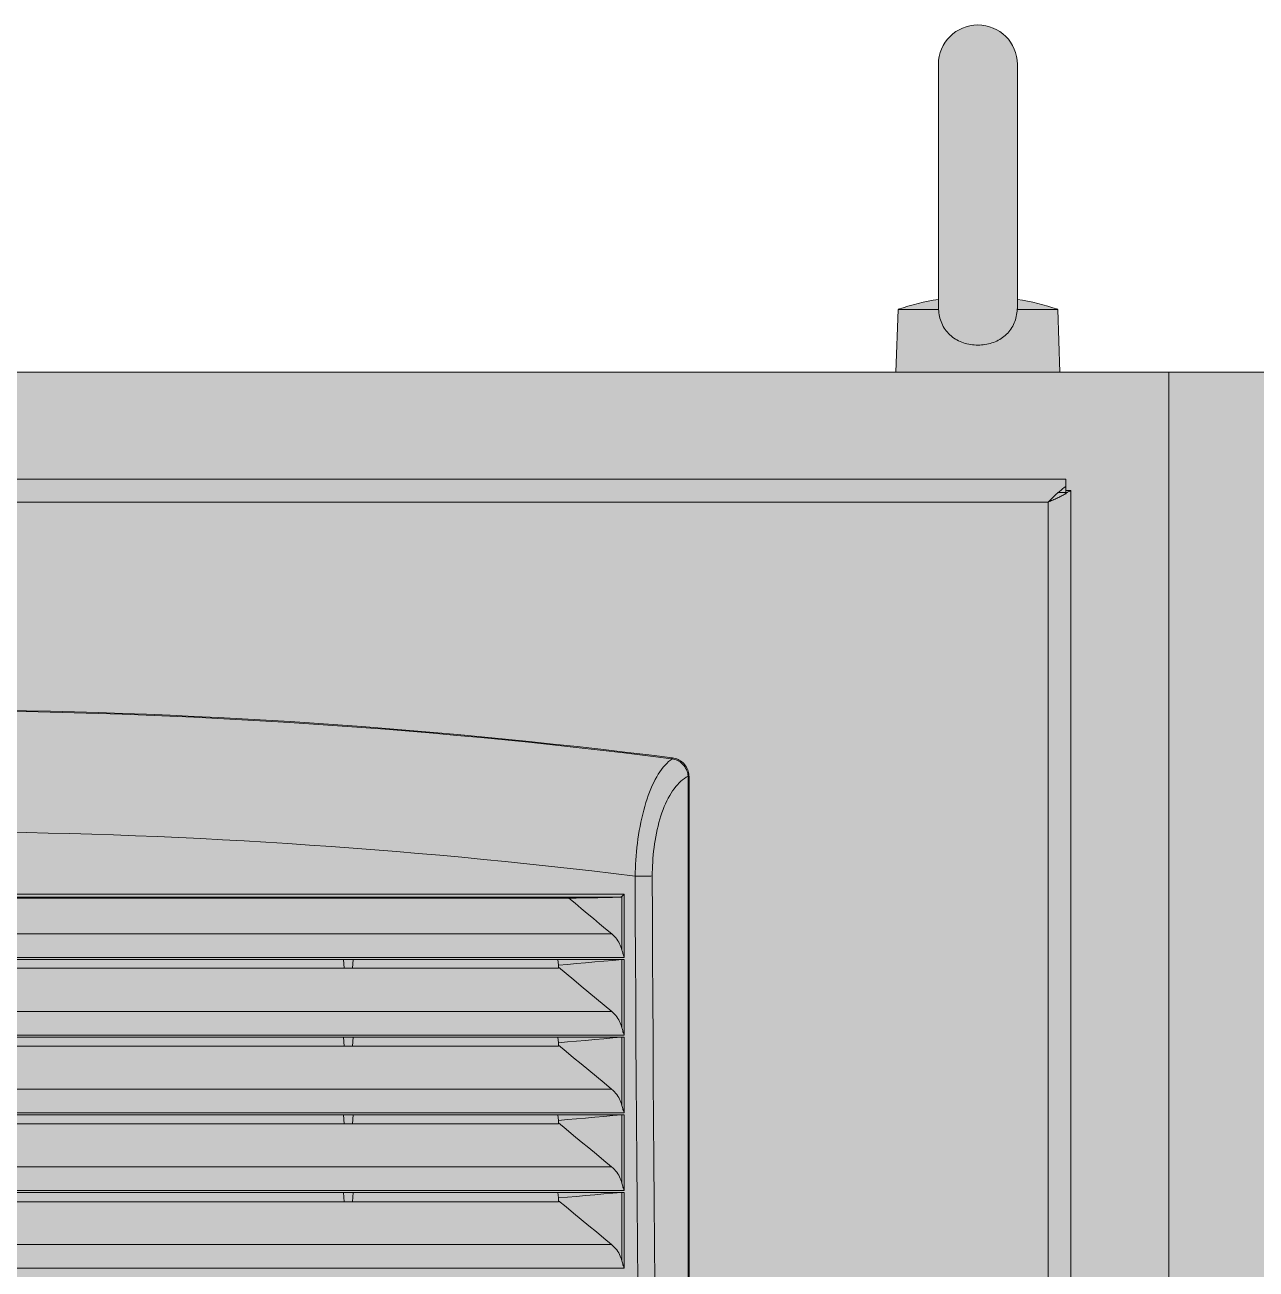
# Model space of a CAD drawing. Header units: millimetres. Extents: x 6914 to 9858, y -2771 to -210.
# Drawn here: x 8840 to 9035.1, y -502.4 to -305.3 of the extents above; entities that cross this region are included whole.
import ezdxf

# ---------------------------------------------------------------- set-up
doc = ezdxf.new("R2010")
doc.units = ezdxf.units.MM
doc.layers.get('0').update_dxf_attribs({"lineweight": 9})
for name, color, linetype, lineweight in [('THICK', 7, 'Continuous', 13), ('РАЗМЕРЫ', 7, 'Continuous', 25), ('Штриховка шкафов', 7, 'Continuous', 9)]:
    doc.layers.add(name, color=color, linetype=linetype, lineweight=lineweight)

# ---------------------------------------------------------------- blocks, each defined once
blk = doc.blocks.new('Из_буфера7504')
at = {"layer": 'Штриховка шкафов', "true_color": 0xc5c7c4}
blk.add_hatch(color=9, dxfattribs=at).paths.add_polyline_path([(-300, 2000), (300, 2000), (300, 0), (-300, 0)])
at = {"ltscale": 100}
blk.add_lwpolyline([(-300, 2000), (300, 2000), (300, 0), (-300, 0)], close=True, dxfattribs=at)
blk = doc.blocks.new('NSYSFD204')
at = {"layer": 'THICK'}
for p, q in [((-183.7, 0), (183.7, 0)), ((183.7, -1.12), (183.7, 0)), ((182.43, -2.15), (182.68, -1.93)), ((182.68, -1.93), (182.94, -1.71)), ((182.94, -1.71), (183.19, -1.51)), ((183.19, -1.51), (183.45, -1.31)), ((183.45, -1.31), (183.7, -1.12)), ((183.7, -2.36), (183.7, -1.12)), ((184.5, -1.8), (183.7, -1.8)), ((184.09, -2.01), (184.17, -1.96)), ((184.17, -1.96), (184.25, -1.93)), ((184.25, -1.93), (184.32, -1.89)), ((184.32, -1.89), (184.37, -1.86)), ((184.37, -1.86), (184.42, -1.84)), ((184.42, -1.84), (184.45, -1.82)), ((184.45, -1.82), (184.48, -1.81)), ((184.48, -1.81), (184.49, -1.8)), ((184.49, -1.8), (184.5, -1.8)), ((184.5, -1.8), (184.5, -1964.2)), ((-180.9, -3.6), (180.9, -3.6)), ((180.9, -3.6), (181.15, -3.35)), ((180.9, -3.6), (181.09, -3.52)), ((180.9, -3.6), (180.9, -1962.4)), ((181.09, -3.52), (181.27, -3.44)), ((181.15, -3.35), (181.41, -3.11)), ((181.27, -3.44), (181.45, -3.36)), ((181.41, -3.11), (181.66, -2.86)), ((181.45, -3.36), (181.64, -3.29)), ((181.64, -3.29), (181.82, -3.21)), ((181.66, -2.86), (181.92, -2.62)), ((181.82, -3.21), (182, -3.13)), ((181.92, -2.62), (182.17, -2.38)), ((182, -3.13), (182.17, -3.05)), ((182.17, -2.38), (182.43, -2.15)), ((182.17, -3.05), (182.34, -2.97)), ((182.34, -2.97), (182.51, -2.89)), ((183.89, -2.11), (182.39, -2.11)), ((182.51, -2.89), (182.68, -2.81)), ((182.68, -2.81), (182.83, -2.73)), ((182.83, -2.73), (182.99, -2.66)), ((182.99, -2.66), (183.14, -2.58)), ((183.14, -2.58), (183.28, -2.5)), ((183.28, -2.5), (183.42, -2.42)), ((183.42, -2.42), (183.54, -2.34)), ((183.54, -2.34), (183.67, -2.26)), ((183.67, -2.26), (183.78, -2.18)), ((183.78, -2.18), (183.89, -2.11)), ((183.89, -2.11), (183.99, -2.05)), ((183.99, -2.05), (184.09, -2.01))]:
    blk.add_line(p, q, dxfattribs=at)
blk = doc.blocks.new('Из_буфера32069')
at = {"layer": 'РАЗМЕРЫ', "ltscale": 100, "true_color": 0xc5c7c4}
blk.add_hatch(color=9, dxfattribs=at).paths.add_polyline_path([(-6.25, 48.75, -1), (6.25, 48.75), (6.25, 11.51, -0.041496), (12.65, 9.93), (13, 0), (-13, 0), (-12.65, 9.93, -0.041496), (-6.25, 11.51)])
at = {"layer": 'THICK'}
for p, q in [((-6.25, 48.75), (-6.25, 28)), ((6.25, 28), (6.25, 48.75)), ((-6.25, 28), (-6.25, 10.09)), ((6.25, 10.09), (6.25, 28)), ((-12.65, 9.93), (-13, 0)), ((-12.65, 9.93), (-6.24, 9.93)), ((-6.25, 10.06), (-6.25, 10.08)), ((-6.25, 10.03), (-6.25, 10.06)), ((-6.25, 10.01), (-6.25, 10.03)), ((-6.24, 9.98), (-6.25, 10.01)), ((-6.24, 9.96), (-6.24, 9.98)), ((-6.24, 9.93), (-6.24, 9.96)), ((-6.22, 9.65), (-6.24, 9.93)), ((6.24, 9.93), (6.21, 9.64)), ((6.25, 10.01), (6.24, 9.98)), ((6.24, 9.98), (6.24, 9.96)), ((6.24, 9.96), (6.24, 9.93)), ((6.24, 9.93), (12.65, 9.93)), ((6.25, 10.08), (6.25, 10.06)), ((6.25, 10.06), (6.25, 10.03)), ((6.25, 10.03), (6.25, 10.01)), ((13, 0), (12.65, 9.93)), ((-6.18, 9.37), (-6.22, 9.65)), ((-6.14, 9.1), (-6.18, 9.37)), ((-6.08, 8.82), (-6.14, 9.1)), ((-6.02, 8.55), (-6.08, 8.82)), ((-5.94, 8.29), (-6.02, 8.55)), ((-5.85, 8.02), (-5.94, 8.29)), ((-5.75, 7.77), (-5.85, 8.02)), ((5.83, 7.98), (5.73, 7.72)), ((5.93, 8.25), (5.83, 7.98)), ((6.01, 8.52), (5.93, 8.25)), ((6.08, 8.79), (6.01, 8.52)), ((6.14, 9.07), (6.08, 8.79)), ((6.18, 9.36), (6.14, 9.07)), ((6.21, 9.64), (6.18, 9.36)), ((-5.64, 7.52), (-5.75, 7.77)), ((-5.51, 7.28), (-5.64, 7.52)), ((-5.38, 7.04), (-5.51, 7.28)), ((-5.23, 6.81), (-5.38, 7.04)), ((-5.07, 6.59), (-5.23, 6.81)), ((-4.9, 6.38), (-5.07, 6.59)), ((-4.72, 6.18), (-4.9, 6.38)), ((-4.54, 5.99), (-4.72, 6.18)), ((-4.34, 5.81), (-4.54, 5.99)), ((4.65, 6.1), (4.45, 5.9)), ((4.83, 6.3), (4.65, 6.1)), ((5.01, 6.52), (4.83, 6.3)), ((5.18, 6.74), (5.01, 6.52)), ((5.33, 6.97), (5.18, 6.74)), ((5.48, 7.21), (5.33, 6.97)), ((5.61, 7.46), (5.48, 7.21)), ((5.73, 7.72), (5.61, 7.46)), ((-4.13, 5.63), (-4.34, 5.81)), ((-3.92, 5.47), (-4.13, 5.63)), ((-3.69, 5.31), (-3.92, 5.47)), ((-3.46, 5.17), (-3.69, 5.31)), ((-3.22, 5.04), (-3.46, 5.17)), ((-2.98, 4.91), (-3.22, 5.04)), ((-2.73, 4.8), (-2.98, 4.91)), ((-2.47, 4.7), (-2.73, 4.8)), ((-2.21, 4.6), (-2.47, 4.7)), ((-1.94, 4.52), (-2.21, 4.6)), ((-1.67, 4.45), (-1.94, 4.52)), ((-1.4, 4.39), (-1.67, 4.45)), ((-1.12, 4.34), (-1.4, 4.39)), ((-0.84, 4.3), (-1.12, 4.34)), ((-0.56, 4.28), (-0.84, 4.3)), ((-0.28, 4.26), (-0.56, 4.28)), ((0, 4.25), (-0.28, 4.26)), ((0.29, 4.26), (0, 4.25)), ((0.58, 4.28), (0.29, 4.26)), ((0.87, 4.31), (0.58, 4.28)), ((1.16, 4.35), (0.87, 4.31)), ((1.44, 4.4), (1.16, 4.35)), ((1.73, 4.46), (1.44, 4.4)), ((2, 4.54), (1.73, 4.46)), ((2.28, 4.63), (2, 4.54)), ((2.55, 4.72), (2.28, 4.63)), ((2.81, 4.83), (2.55, 4.72)), ((3.07, 4.95), (2.81, 4.83)), ((3.32, 5.09), (3.07, 4.95)), ((3.56, 5.23), (3.32, 5.09)), ((3.79, 5.38), (3.56, 5.23)), ((4.02, 5.54), (3.79, 5.38)), ((4.24, 5.72), (4.02, 5.54)), ((4.45, 5.9), (4.24, 5.72)), ((-13, 0), (0, 0)), ((0, 0), (13, 0))]:
    blk.add_line(p, q, dxfattribs=at)
for centre, radius, start, end in [((0, 48.75), 6.25, 90, 180), ((0, 48.75), 6.25, 0, 90), ((0, -27.79), 39.79, 99.0371, 108.5418), ((0, -27.79), 39.79, 71.4582, 80.9629)]:
    blk.add_arc(centre, radius, start, end, dxfattribs=at)
blk = doc.blocks.new('Из_буфера4442')
at = {"layer": 'Штриховка шкафов', "true_color": 0xc5c7c4}
blk.add_hatch(color=9, dxfattribs=at).paths.add_polyline_path([(-200, 2000), (200, 2000), (200, 0), (-200, 0)])
at = {"ltscale": 20}
blk.add_lwpolyline([(-200, 2000), (200, 2000), (200, 0), (-200, 0)], close=True, dxfattribs=at)
at = {"ltscale": 100, "xscale": -1}
blk.add_blockref('Из_буфера32069', (169.77, 2000), dxfattribs=at)
at = {"ltscale": 20}
blk.add_blockref('NSYSFD204', (0, 1983), dxfattribs=at)
blk = doc.blocks.new('Из_буфера3106')
at = {"layer": 'THICK'}
for p, q in [((121.33, -7.8), (121.04, -8.01)), ((121.24, -7.79), (121.26, -7.77)), ((121.25, -7.79), (121.24, -7.79)), ((121.27, -7.79), (121.25, -7.79)), ((121.26, -7.77), (121.28, -7.75)), ((121.28, -7.79), (121.27, -7.79)), ((121.28, -7.75), (121.3, -7.73)), ((121.29, -7.79), (121.28, -7.79)), ((121.31, -7.8), (121.29, -7.79)), ((121.3, -7.73), (121.32, -7.72)), ((121.32, -7.8), (121.31, -7.8)), ((121.32, -7.72), (121.34, -7.7)), ((121.33, -7.8), (121.32, -7.8)), ((121.33, -7.8), (121.55, -7.84)), ((121.34, -7.7), (121.36, -7.68)), ((121.36, -7.68), (121.38, -7.66)), ((121.38, -7.66), (121.6, -7.7)), ((121.55, -7.84), (121.77, -7.9)), ((121.6, -7.7), (121.82, -7.75)), ((121.82, -7.75), (122.04, -7.82)), ((122.04, -7.82), (122.25, -7.91)), ((119.38, -9.85), (119.13, -10.24)), ((119.64, -9.48), (119.38, -9.85)), ((119.91, -9.14), (119.64, -9.48)), ((120.19, -8.82), (119.91, -9.14)), ((120.47, -8.52), (120.19, -8.82)), ((120.75, -8.25), (120.47, -8.52)), ((121.04, -8.01), (120.75, -8.25)), ((121.77, -7.9), (121.98, -7.98)), ((121.98, -7.98), (122.18, -8.07)), ((122.18, -8.07), (122.38, -8.18)), ((122.25, -7.91), (122.45, -8.01)), ((122.38, -8.18), (122.57, -8.3)), ((122.45, -8.01), (122.65, -8.13)), ((122.57, -8.3), (122.75, -8.44)), ((122.65, -8.13), (122.84, -8.27)), ((122.75, -8.44), (122.92, -8.59)), ((122.84, -8.27), (123.01, -8.41)), ((122.92, -8.59), (123.07, -8.74)), ((123.01, -8.41), (123.17, -8.57)), ((123.07, -8.74), (123.21, -8.91)), ((123.17, -8.57), (123.32, -8.74)), ((123.21, -8.91), (123.34, -9.09)), ((123.32, -8.74), (123.46, -8.92)), ((123.34, -9.09), (123.46, -9.28)), ((123.46, -8.92), (123.58, -9.11)), ((123.46, -9.28), (123.57, -9.48)), ((123.57, -9.48), (123.66, -9.69)), ((123.58, -9.11), (123.69, -9.32)), ((123.66, -9.69), (123.73, -9.9)), ((123.69, -9.32), (123.79, -9.53)), ((123.79, -9.53), (123.86, -9.75)), ((123.86, -9.75), (123.92, -9.97)), ((118.4, -11.56), (118.17, -12.04)), ((118.64, -11.1), (118.4, -11.56)), ((118.88, -10.66), (118.64, -11.1)), ((119.13, -10.24), (118.88, -10.66)), ((122.43, -11.62), (122.16, -11.9)), ((122.7, -11.36), (122.43, -11.62)), ((122.98, -11.12), (122.7, -11.36)), ((123.26, -10.91), (122.98, -11.12)), ((123.56, -10.72), (123.26, -10.91)), ((123.85, -10.55), (123.56, -10.72)), ((123.73, -9.9), (123.79, -10.12)), ((123.79, -10.12), (123.83, -10.33)), ((123.83, -10.33), (123.85, -10.55)), ((123.85, -10.55), (123.85, -10.58)), ((123.85, -10.58), (123.86, -10.61)), ((123.86, -10.61), (123.86, -10.64)), ((123.86, -10.64), (123.86, -10.67)), ((123.86, -10.67), (123.86, -10.7)), ((123.86, -10.7), (123.86, -10.73)), ((123.86, -10.73), (123.86, -10.76)), ((123.86, -10.76), (123.88, -10.74)), ((123.86, -10.76), (123.86, -257.24)), ((123.88, -10.74), (123.9, -10.73)), ((123.9, -10.73), (123.92, -10.71)), ((123.92, -9.97), (123.97, -10.19)), ((123.92, -10.71), (123.94, -10.69)), ((123.94, -10.69), (123.96, -10.67)), ((123.96, -10.67), (123.98, -10.66)), ((123.97, -10.19), (123.99, -10.41)), ((123.98, -10.66), (124, -10.64)), ((123.99, -10.41), (124, -10.64)), ((124, -257.36), (124, -10.64)), ((117.54, -13.61), (117.34, -14.17)), ((117.74, -13.07), (117.54, -13.61)), ((117.95, -12.54), (117.74, -13.07)), ((118.17, -12.04), (117.95, -12.54)), ((120.93, -13.64), (120.7, -14.04)), ((121.16, -13.25), (120.93, -13.64)), ((121.4, -12.88), (121.16, -13.25)), ((121.64, -12.54), (121.4, -12.88)), ((121.9, -12.21), (121.64, -12.54)), ((122.16, -11.9), (121.9, -12.21)), ((116.98, -15.34), (116.81, -15.95)), ((117.16, -14.74), (116.98, -15.34)), ((117.34, -14.17), (117.16, -14.74)), ((120.08, -15.37), (119.89, -15.85)), ((120.28, -14.91), (120.08, -15.37)), ((120.49, -14.47), (120.28, -14.91)), ((120.7, -14.04), (120.49, -14.47)), ((116.5, -17.21), (116.36, -17.86)), ((116.65, -16.57), (116.5, -17.21)), ((116.81, -15.95), (116.65, -16.57)), ((119.37, -17.37), (119.22, -17.9)), ((119.54, -16.85), (119.37, -17.37)), ((119.71, -16.34), (119.54, -16.85)), ((119.89, -15.85), (119.71, -16.34)), ((19, -19.49), (15.54, -19.42)), ((22.45, -19.56), (19, -19.49)), ((25.9, -19.65), (22.45, -19.56)), ((29.36, -19.75), (25.9, -19.65)), ((116.11, -19.18), (116, -19.85)), ((116.23, -18.51), (116.11, -19.18)), ((116.36, -17.86), (116.23, -18.51)), ((118.82, -19.57), (118.71, -20.14)), ((118.95, -19.01), (118.82, -19.57)), ((119.08, -18.45), (118.95, -19.01)), ((119.22, -17.9), (119.08, -18.45)), ((32.81, -19.87), (29.36, -19.75)), ((36.26, -19.99), (32.81, -19.87)), ((39.71, -20.13), (36.26, -19.99)), ((43.17, -20.28), (39.71, -20.13)), ((46.62, -20.45), (43.17, -20.28)), ((50.07, -20.63), (46.62, -20.45)), ((53.52, -20.82), (50.07, -20.63)), ((56.96, -21.02), (53.52, -20.82)), ((60.41, -21.23), (56.96, -21.02)), ((63.86, -21.46), (60.41, -21.23)), ((67.31, -21.7), (63.86, -21.46)), ((115.81, -21.19), (115.74, -21.86)), ((115.9, -20.52), (115.81, -21.19)), ((116, -19.85), (115.9, -20.52)), ((118.52, -21.3), (118.45, -21.88)), ((118.61, -20.72), (118.52, -21.3)), ((118.71, -20.14), (118.61, -20.72)), ((70.75, -21.95), (67.31, -21.7)), ((74.2, -22.22), (70.75, -21.95)), ((77.65, -22.5), (74.2, -22.22)), ((81.09, -22.79), (77.65, -22.5)), ((84.53, -23.09), (81.09, -22.79)), ((87.97, -23.41), (84.53, -23.09)), ((91.41, -23.74), (87.97, -23.41)), ((115.61, -23.19), (115.56, -23.85)), ((115.67, -22.53), (115.61, -23.19)), ((115.74, -21.86), (115.67, -22.53)), ((118.27, -23.61), (118.24, -24.18)), ((118.32, -23.04), (118.27, -23.61)), ((118.38, -22.46), (118.32, -23.04)), ((118.45, -21.88), (118.38, -22.46)), ((94.85, -24.08), (91.41, -23.74)), ((98.29, -24.43), (94.85, -24.08)), ((101.73, -24.8), (98.29, -24.43)), ((105.16, -25.18), (101.73, -24.8)), ((108.59, -25.57), (105.16, -25.18)), ((112.03, -25.97), (108.59, -25.57)), ((115.49, -25.14), (115.47, -25.77)), ((115.52, -24.5), (115.49, -25.14)), ((115.56, -23.85), (115.52, -24.5)), ((118.19, -25.29), (118.18, -25.83)), ((118.21, -24.74), (118.19, -25.29)), ((118.24, -24.18), (118.21, -24.74)), ((115.46, -26.39), (112.03, -25.97)), ((115.47, -25.77), (115.46, -26.39)), ((115.46, -26.39), (115.48, -32.86)), ((118.18, -25.83), (118.18, -26.37)), ((118.18, -26.37), (118.2, -32.83)), ((-113.71, -29.25), (113.71, -29.25)), ((113.38, -29.58), (113.41, -29.55)), ((113.41, -29.55), (113.44, -29.52)), ((113.44, -29.52), (113.47, -29.49)), ((113.47, -29.49), (113.51, -29.45)), ((113.51, -29.45), (113.54, -29.42)), ((113.54, -29.42), (113.57, -29.39)), ((113.57, -29.39), (113.61, -29.35)), ((113.61, -29.35), (113.64, -29.32)), ((113.64, -29.32), (113.67, -29.29)), ((113.67, -29.29), (113.71, -29.25)), ((113.71, -29.25), (113.71, -39.27)), ((-113, -29.75), (113, -29.75)), ((-104.96, -29.89), (104.96, -29.89)), ((106.11, -29.87), (104.96, -29.89)), ((105.93, -30.7), (104.96, -29.89)), ((106.9, -31.51), (105.93, -30.7)), ((107.26, -29.85), (106.11, -29.87)), ((107.87, -32.32), (106.9, -31.51)), ((108.4, -29.83), (107.26, -29.85)), ((109.55, -29.81), (108.4, -29.83)), ((110.7, -29.79), (109.55, -29.81)), ((111.85, -29.77), (110.7, -29.79)), ((113, -29.75), (111.85, -29.77)), ((113.04, -29.75), (113, -29.75)), ((113.08, -29.74), (113.04, -29.75)), ((113.11, -29.74), (113.08, -29.74)), ((113.15, -29.73), (113.11, -29.74)), ((113.18, -29.72), (113.15, -29.73)), ((113.21, -29.7), (113.18, -29.72)), ((113.24, -29.69), (113.21, -29.7)), ((113.27, -29.67), (113.24, -29.69)), ((113.3, -29.65), (113.27, -29.67)), ((113.33, -29.63), (113.3, -29.65)), ((113.35, -29.61), (113.33, -29.63)), ((113.35, -29.61), (113.38, -29.58)), ((113.35, -38.1), (113.35, -29.61)), ((108.84, -33.12), (107.87, -32.32)), ((109.81, -33.93), (108.84, -33.12)), ((115.48, -32.86), (115.51, -39.32)), ((118.2, -32.83), (118.23, -39.29)), ((110.78, -34.74), (109.81, -33.93)), ((111.75, -35.55), (110.78, -34.74)), ((-111.75, -35.55), (111.75, -35.55)), ((111.75, -35.55), (111.98, -35.75)), ((111.98, -35.75), (112.18, -35.96)), ((112.18, -35.96), (112.38, -36.18)), ((112.38, -36.18), (112.55, -36.4)), ((112.55, -36.4), (112.71, -36.63)), ((112.71, -36.63), (112.86, -36.87)), ((112.86, -36.87), (112.99, -37.11)), ((112.99, -37.11), (113.1, -37.35)), ((113.1, -37.35), (113.2, -37.6)), ((-113.71, -39.27), (113.71, -39.27)), ((113.2, -37.6), (113.28, -37.85)), ((113.28, -37.85), (113.35, -38.1)), ((113.35, -38.1), (113.39, -38.24)), ((113.39, -38.24), (113.44, -38.4)), ((113.44, -38.4), (113.48, -38.56)), ((113.48, -38.56), (113.53, -38.73)), ((113.53, -38.73), (113.59, -38.9)), ((113.59, -38.9), (113.65, -39.09)), ((113.65, -39.09), (113.71, -39.27)), ((115.51, -39.32), (115.54, -45.78)), ((118.23, -39.29), (118.26, -45.75)), ((0.67, -41), (69.33, -41)), ((0.76, -39.6), (69.24, -39.6)), ((70.76, -39.6), (69.24, -39.6)), ((69.24, -39.6), (69.33, -41)), ((69.33, -41), (70.67, -41)), ((70.76, -39.6), (70.67, -41)), ((70.67, -41), (103.31, -41)), ((70.76, -39.6), (103.22, -39.6)), ((113.71, -39.6), (103.22, -39.6)), ((103.22, -39.6), (103.31, -40.49)), ((103.31, -40.49), (104.74, -40.37)), ((103.31, -40.54), (103.31, -40.49)), ((103.31, -40.59), (103.31, -40.54)), ((103.31, -40.64), (103.31, -40.59)), ((103.31, -40.69), (103.31, -40.64)), ((103.31, -40.74), (103.31, -40.69)), ((103.31, -40.79), (103.31, -40.74)), ((103.31, -40.84), (103.31, -40.79)), ((103.31, -40.84), (103.31, -41)), ((104.51, -41.84), (103.31, -40.84)), ((104.74, -40.37), (106.18, -40.24)), ((106.18, -40.24), (107.61, -40.12)), ((107.61, -40.12), (109.05, -39.99)), ((109.05, -39.99), (110.48, -39.86)), ((110.48, -39.86), (111.92, -39.74)), ((111.92, -39.74), (113.35, -39.61)), ((113.35, -50.41), (113.35, -39.61)), ((113.35, -39.61), (113.37, -39.61)), ((113.37, -39.61), (113.39, -39.61)), ((113.39, -39.61), (113.4, -39.61)), ((113.4, -39.61), (113.42, -39.61)), ((113.42, -39.61), (113.44, -39.61)), ((113.44, -39.61), (113.46, -39.61)), ((113.46, -39.61), (113.48, -39.6)), ((113.48, -39.6), (113.5, -39.6)), ((113.5, -39.6), (113.52, -39.6)), ((113.52, -39.6), (113.54, -39.6)), ((113.54, -39.6), (113.56, -39.6)), ((113.56, -39.6), (113.58, -39.6)), ((113.58, -39.6), (113.6, -39.6)), ((113.6, -39.6), (113.62, -39.6)), ((113.62, -39.6), (113.64, -39.6)), ((113.64, -39.6), (113.66, -39.6)), ((113.66, -39.6), (113.69, -39.6)), ((113.69, -39.6), (113.71, -39.6)), ((113.71, -39.6), (113.71, -51.59)), ((105.72, -42.84), (104.51, -41.84)), ((106.92, -43.84), (105.72, -42.84)), ((108.13, -44.85), (106.92, -43.84)), ((109.33, -45.85), (108.13, -44.85)), ((110.54, -46.85), (109.33, -45.85)), ((111.74, -47.85), (110.54, -46.85)), ((115.54, -45.78), (115.57, -52.25)), ((118.26, -45.75), (118.29, -52.21)), ((-111.74, -47.85), (111.74, -47.85)), ((111.74, -47.85), (111.97, -48.05)), ((111.97, -48.05), (112.18, -48.26)), ((112.18, -48.26), (112.37, -48.48)), ((112.37, -48.48), (112.55, -48.71)), ((112.55, -48.71), (112.71, -48.94)), ((112.71, -48.94), (112.85, -49.18)), ((112.85, -49.18), (112.98, -49.42)), ((112.98, -49.42), (113.1, -49.66)), ((113.1, -49.66), (113.2, -49.91)), ((113.2, -49.91), (113.28, -50.16)), ((113.28, -50.16), (113.35, -50.41)), ((113.35, -50.41), (113.39, -50.56)), ((113.39, -50.56), (113.44, -50.71)), ((113.44, -50.71), (113.48, -50.87)), ((113.48, -50.87), (113.53, -51.04)), ((113.53, -51.04), (113.59, -51.22)), ((113.59, -51.22), (113.65, -51.4)), ((-113.71, -51.59), (113.71, -51.59)), ((0.75, -51.9), (69.25, -51.9)), ((70.75, -51.9), (69.25, -51.9)), ((69.25, -51.9), (69.33, -53.32)), ((70.75, -51.9), (70.67, -53.32)), ((70.75, -51.9), (103.22, -51.9)), ((113.71, -51.9), (103.22, -51.9)), ((103.22, -51.9), (103.31, -52.79)), ((103.31, -52.79), (104.74, -52.67)), ((103.31, -52.85), (103.31, -52.79)), ((103.31, -52.9), (103.31, -52.85)), ((103.31, -52.95), (103.31, -52.9)), ((103.31, -53.01), (103.31, -52.95)), ((103.31, -53.06), (103.31, -53.01)), ((103.31, -53.11), (103.31, -53.06)), ((103.31, -53.17), (103.31, -53.11)), ((103.31, -53.17), (103.31, -53.32)), ((104.51, -54.17), (103.31, -53.17)), ((104.74, -52.67), (106.18, -52.54)), ((106.18, -52.54), (107.61, -52.42)), ((107.61, -52.42), (109.05, -52.29)), ((109.05, -52.29), (110.48, -52.16)), ((110.48, -52.16), (111.92, -52.04)), ((111.92, -52.04), (113.35, -51.91)), ((113.35, -62.72), (113.35, -51.91)), ((113.35, -51.91), (113.37, -51.91)), ((113.37, -51.91), (113.38, -51.91)), ((113.38, -51.91), (113.4, -51.91)), ((113.4, -51.91), (113.42, -51.91)), ((113.42, -51.91), (113.43, -51.91)), ((113.43, -51.91), (113.45, -51.91)), ((113.45, -51.91), (113.47, -51.91)), ((113.47, -51.91), (113.49, -51.9)), ((113.49, -51.9), (113.51, -51.9)), ((113.51, -51.9), (113.53, -51.9)), ((113.53, -51.9), (113.54, -51.9)), ((113.54, -51.9), (113.56, -51.9)), ((113.56, -51.9), (113.58, -51.9)), ((113.58, -51.9), (113.6, -51.9)), ((113.6, -51.9), (113.62, -51.9)), ((113.62, -51.9), (113.65, -51.9)), ((113.65, -51.4), (113.71, -51.59)), ((113.65, -51.9), (113.67, -51.9)), ((113.67, -51.9), (113.69, -51.9)), ((113.69, -51.9), (113.71, -51.9)), ((113.71, -51.9), (113.71, -63.9)), ((115.57, -52.25), (115.61, -58.71)), ((118.29, -52.21), (118.33, -58.67)), ((0.67, -53.32), (69.33, -53.32)), ((69.33, -53.32), (70.67, -53.32)), ((70.67, -53.32), (103.31, -53.32)), ((105.71, -55.16), (104.51, -54.17)), ((106.92, -56.16), (105.71, -55.16)), ((108.12, -57.16), (106.92, -56.16)), ((109.32, -58.16), (108.12, -57.16)), ((110.53, -59.16), (109.32, -58.16)), ((115.61, -58.71), (115.65, -65.17)), ((118.33, -58.67), (118.37, -65.12)), ((-111.73, -60.15), (111.73, -60.15)), ((111.73, -60.15), (110.53, -59.16)), ((111.73, -60.15), (111.96, -60.35)), ((111.96, -60.35), (112.17, -60.56)), ((112.17, -60.56), (112.36, -60.78)), ((112.36, -60.78), (112.54, -61.01)), ((112.54, -61.01), (112.7, -61.24)), ((112.7, -61.24), (112.85, -61.48)), ((112.85, -61.48), (112.98, -61.73)), ((112.98, -61.73), (113.1, -61.97)), ((113.1, -61.97), (113.2, -62.22)), ((113.2, -62.22), (113.28, -62.47)), ((113.28, -62.47), (113.35, -62.72)), ((113.35, -62.72), (113.39, -62.87)), ((113.39, -62.87), (113.44, -63.03)), ((113.44, -63.03), (113.48, -63.19)), ((-113.71, -63.9), (113.71, -63.9)), ((0.75, -64.2), (69.25, -64.2)), ((70.75, -64.2), (69.25, -64.2)), ((69.25, -64.2), (69.33, -65.65)), ((70.75, -64.2), (70.67, -65.65)), ((70.75, -64.2), (103.23, -64.2)), ((113.71, -64.2), (103.23, -64.2)), ((103.23, -64.2), (103.31, -65.09)), ((103.31, -65.09), (104.75, -64.97)), ((104.75, -64.97), (106.18, -64.84)), ((106.18, -64.84), (107.61, -64.72)), ((107.61, -64.72), (109.05, -64.59)), ((109.05, -64.59), (110.48, -64.46)), ((110.48, -64.46), (111.92, -64.34)), ((111.92, -64.34), (113.35, -64.21)), ((113.35, -75.04), (113.35, -64.21)), ((113.35, -64.21), (113.37, -64.21)), ((113.37, -64.21), (113.38, -64.21)), ((113.38, -64.21), (113.4, -64.21)), ((113.4, -64.21), (113.42, -64.21)), ((113.42, -64.21), (113.43, -64.21)), ((113.43, -64.21), (113.45, -64.21)), ((113.45, -64.21), (113.47, -64.21)), ((113.47, -64.21), (113.49, -64.2)), ((113.48, -63.19), (113.53, -63.36)), ((113.49, -64.2), (113.51, -64.2)), ((113.51, -64.2), (113.53, -64.2)), ((113.53, -63.36), (113.59, -63.53)), ((113.53, -64.2), (113.54, -64.2)), ((113.54, -64.2), (113.56, -64.2)), ((113.56, -64.2), (113.58, -64.2)), ((113.58, -64.2), (113.6, -64.2)), ((113.59, -63.53), (113.65, -63.71)), ((113.6, -64.2), (113.62, -64.2)), ((113.62, -64.2), (113.65, -64.2)), ((113.65, -63.71), (113.71, -63.9)), ((113.65, -64.2), (113.67, -64.2)), ((113.67, -64.2), (113.69, -64.2)), ((113.69, -64.2), (113.71, -64.2)), ((113.71, -64.2), (113.71, -76.22)), ((0.67, -65.65), (69.33, -65.65)), ((69.33, -65.65), (70.67, -65.65)), ((70.67, -65.65), (103.31, -65.65)), ((103.31, -65.15), (103.31, -65.09)), ((103.31, -65.21), (103.31, -65.15)), ((103.31, -65.27), (103.31, -65.21)), ((103.31, -65.32), (103.31, -65.27)), ((103.31, -65.38), (103.31, -65.32)), ((103.31, -65.44), (103.31, -65.38)), ((103.31, -65.5), (103.31, -65.44)), ((103.31, -65.5), (103.31, -65.65)), ((104.51, -66.49), (103.31, -65.5)), ((105.71, -67.48), (104.51, -66.49)), ((115.65, -65.17), (115.7, -71.63)), ((118.37, -65.12), (118.42, -71.58)), ((106.91, -68.48), (105.71, -67.48)), ((108.11, -69.47), (106.91, -68.48)), ((109.32, -70.47), (108.11, -69.47)), ((110.52, -71.46), (109.32, -70.47)), ((-111.72, -72.46), (111.72, -72.46)), ((111.72, -72.46), (110.52, -71.46)), ((111.72, -72.46), (111.95, -72.66)), ((111.95, -72.66), (112.16, -72.87)), ((112.16, -72.87), (112.36, -73.09)), ((115.7, -71.63), (115.76, -78.09)), ((118.42, -71.58), (118.48, -78.04)), ((112.36, -73.09), (112.54, -73.32)), ((112.54, -73.32), (112.7, -73.55)), ((112.7, -73.55), (112.85, -73.79)), ((112.85, -73.79), (112.98, -74.04)), ((112.98, -74.04), (113.1, -74.28)), ((113.1, -74.28), (113.2, -74.54)), ((113.2, -74.54), (113.28, -74.79)), ((113.28, -74.79), (113.35, -75.04)), ((-113.71, -76.22), (113.71, -76.22)), ((0.75, -76.5), (69.25, -76.5)), ((70.75, -76.5), (69.25, -76.5)), ((69.25, -76.5), (69.34, -77.98)), ((70.75, -76.5), (70.66, -77.98)), ((70.75, -76.5), (103.23, -76.5)), ((113.71, -76.5), (103.23, -76.5)), ((103.23, -76.5), (103.32, -77.39)), ((107.61, -77.02), (109.05, -76.89)), ((109.05, -76.89), (110.48, -76.76)), ((110.48, -76.76), (111.92, -76.64)), ((111.92, -76.64), (113.35, -76.51)), ((113.35, -75.04), (113.39, -75.19)), ((113.35, -87.35), (113.35, -76.51)), ((113.35, -76.51), (113.37, -76.51)), ((113.37, -76.51), (113.38, -76.51)), ((113.38, -76.51), (113.4, -76.51)), ((113.39, -75.19), (113.44, -75.34)), ((113.4, -76.51), (113.42, -76.51)), ((113.42, -76.51), (113.43, -76.51)), ((113.43, -76.51), (113.45, -76.51)), ((113.44, -75.34), (113.48, -75.5)), ((113.45, -76.51), (113.47, -76.51)), ((113.47, -76.51), (113.49, -76.5)), ((113.48, -75.5), (113.53, -75.67)), ((113.49, -76.5), (113.51, -76.5)), ((113.51, -76.5), (113.53, -76.5)), ((113.53, -75.67), (113.59, -75.85)), ((113.53, -76.5), (113.54, -76.5)), ((113.54, -76.5), (113.56, -76.5)), ((113.56, -76.5), (113.58, -76.5)), ((113.58, -76.5), (113.6, -76.5)), ((113.59, -75.85), (113.65, -76.03)), ((113.6, -76.5), (113.62, -76.5)), ((113.62, -76.5), (113.65, -76.5)), ((113.65, -76.03), (113.71, -76.22)), ((113.65, -76.5), (113.67, -76.5)), ((113.67, -76.5), (113.69, -76.5)), ((113.69, -76.5), (113.71, -76.5)), ((113.71, -76.5), (113.71, -88.53)), ((0.66, -77.98), (69.34, -77.98)), ((69.34, -77.98), (70.66, -77.98)), ((70.66, -77.98), (103.31, -77.98)), ((103.32, -77.82), (103.31, -77.98)), ((103.32, -77.39), (104.75, -77.27)), ((103.32, -77.45), (103.32, -77.39)), ((103.32, -77.52), (103.32, -77.45)), ((103.32, -77.58), (103.32, -77.52)), ((103.32, -77.64), (103.32, -77.58)), ((103.32, -77.7), (103.32, -77.64)), ((103.32, -77.76), (103.32, -77.7)), ((103.32, -77.82), (103.32, -77.76)), ((104.51, -78.81), (103.32, -77.82)), ((105.71, -79.8), (104.51, -78.81)), ((104.75, -77.27), (106.18, -77.14)), ((106.18, -77.14), (107.61, -77.02)), ((115.76, -78.09), (115.81, -84.55)), ((118.48, -78.04), (118.53, -84.49)), ((106.91, -80.79), (105.71, -79.8)), ((108.11, -81.78), (106.91, -80.79)), ((109.31, -82.77), (108.11, -81.78)), ((110.51, -83.76), (109.31, -82.77)), ((-111.71, -84.76), (111.71, -84.76)), ((111.71, -84.76), (110.51, -83.76)), ((111.71, -84.76), (111.94, -84.96)), ((115.81, -84.55), (115.88, -91.01)), ((118.53, -84.49), (118.6, -90.95)), ((111.94, -84.96), (112.15, -85.17)), ((112.15, -85.17), (112.35, -85.39)), ((112.35, -85.39), (112.53, -85.62)), ((112.53, -85.62), (112.7, -85.86)), ((112.7, -85.86), (112.85, -86.1)), ((112.85, -86.1), (112.98, -86.34)), ((112.98, -86.34), (113.09, -86.59)), ((113.09, -86.59), (113.2, -86.85)), ((-113.71, -88.53), (113.71, -88.53)), ((113.2, -86.85), (113.28, -87.1)), ((113.28, -87.1), (113.35, -87.35)), ((113.35, -87.35), (113.39, -87.5)), ((113.39, -87.5), (113.44, -87.66)), ((113.44, -87.66), (113.48, -87.82)), ((113.48, -87.82), (113.53, -87.99)), ((113.53, -87.99), (113.59, -88.16)), ((113.59, -88.16), (113.65, -88.34)), ((113.65, -88.34), (113.71, -88.53))]:
    blk.add_line(p, q, dxfattribs=at)
for radius, start, end in [(965, 82.77412, 97.2259), (964.86, 82.78146, 97.21856)]:
    blk.add_arc((0, -965), radius, start, end, dxfattribs=at)
blk.add_ellipse((115.46, -26.37), major_axis=(-3, -0.01), ratio=0.00624, start_param=1.570779, end_param=2.705253, dxfattribs=at)

msp = doc.modelspace()

# ---------------------------------------------------------------- block references
at = {"ltscale": 40}
msp.add_blockref('Из_буфера4442', (8821.23, -2360.26), dxfattribs=at)
msp.add_blockref('Из_буфера7504', (9321.23, -2360.26))
at = {"ltscale": 20}
msp.add_blockref('Из_буфера3106', (8821.23, -413.75), dxfattribs=at)

doc.saveas('drawing.dxf')
